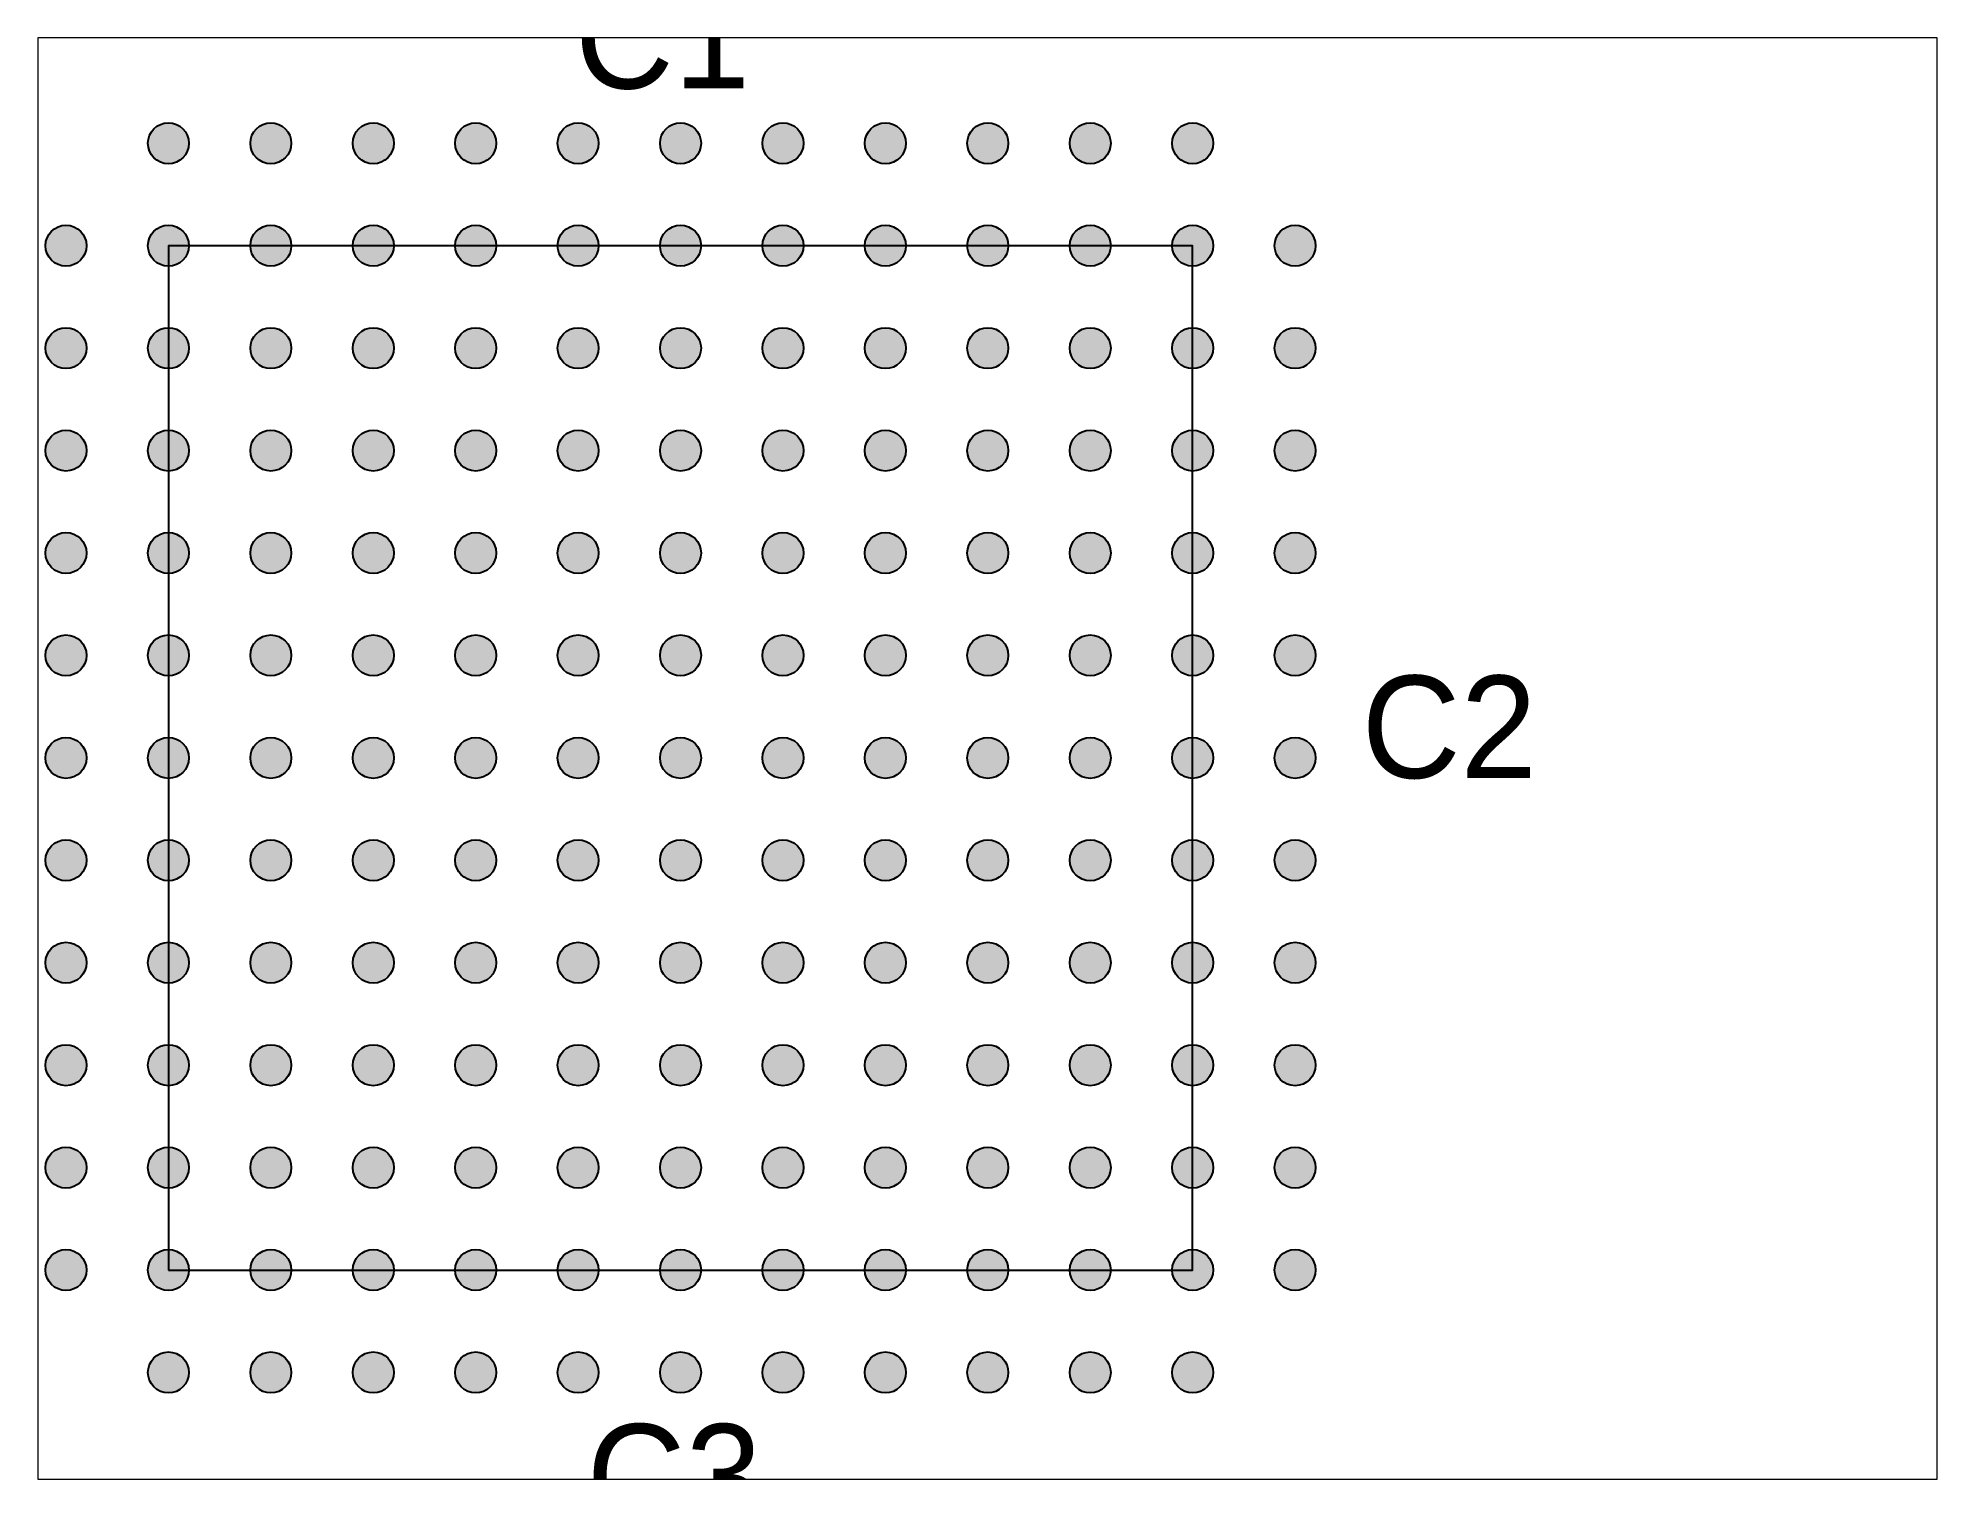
# Paper-space layout 'Layout1' of a CAD drawing. Header units: millimetres. Extents: x 26 to 231, y 20 to 176.
# The model-space entities are those that its viewports show. They can reach past a viewport. Long polylines and large blocks are cut down to what shows.
import ezdxf

# ---------------------------------------------------------------- set-up
doc = ezdxf.new("R2010")
doc.units = ezdxf.units.MM

msp = doc.modelspace()

# ---------------------------------------------------------------- hatches: boundary and pattern name
h = msp.add_hatch(color=1)
edge = h.paths.add_edge_path()
edge.add_arc((1, 12), 0.2, 0, 360)
edge = h.paths.add_edge_path()
edge.add_arc((2, 12), 0.2, 0, 360)
edge = h.paths.add_edge_path()
edge.add_arc((3, 12), 0.2, 0, 360)
edge = h.paths.add_edge_path()
edge.add_arc((4, 12), 0.2, 0, 360)
edge = h.paths.add_edge_path()
edge.add_arc((5, 12), 0.2, 0, 360)
edge = h.paths.add_edge_path()
edge.add_arc((6, 12), 0.2, 0, 360)
edge = h.paths.add_edge_path()
edge.add_arc((7, 12), 0.2, 0, 360)
edge = h.paths.add_edge_path()
edge.add_arc((8, 12), 0.2, 0, 360)
edge = h.paths.add_edge_path()
edge.add_arc((9, 12), 0.2, 0, 360)
edge = h.paths.add_edge_path()
edge.add_arc((10, 12), 0.2, 0, 360)
edge = h.paths.add_edge_path()
edge.add_arc((11, 12), 0.2, 0, 360)
h = msp.add_hatch(color=1)
edge = h.paths.add_edge_path()
edge.add_arc((0, 11), 0.2, 0, 360)
edge = h.paths.add_edge_path()
edge.add_arc((0, 10), 0.2, 0, 360)
edge = h.paths.add_edge_path()
edge.add_arc((0, 9), 0.2, 0, 360)
edge = h.paths.add_edge_path()
edge.add_arc((0, 8), 0.2, 0, 360)
edge = h.paths.add_edge_path()
edge.add_arc((0, 7), 0.2, 0, 360)
edge = h.paths.add_edge_path()
edge.add_arc((0, 6), 0.2, 0, 360)
edge = h.paths.add_edge_path()
edge.add_arc((0, 5), 0.2, 0, 360)
edge = h.paths.add_edge_path()
edge.add_arc((0, 4), 0.2, 0, 360)
edge = h.paths.add_edge_path()
edge.add_arc((0, 3), 0.2, 0, 360)
edge = h.paths.add_edge_path()
edge.add_arc((0, 2), 0.2, 0, 360)
edge = h.paths.add_edge_path()
edge.add_arc((0, 1), 0.2, 0, 360)
edge = h.paths.add_edge_path()
edge.add_arc((11, 0), 0.2, 0, 360)
edge = h.paths.add_edge_path()
edge.add_arc((10, 0), 0.2, 0, 360)
edge = h.paths.add_edge_path()
edge.add_arc((8, 0), 0.2, 0, 360)
edge = h.paths.add_edge_path()
edge.add_arc((9, 0), 0.2, 0, 360)
edge = h.paths.add_edge_path()
edge.add_arc((7, 0), 0.2, 0, 360)
edge = h.paths.add_edge_path()
edge.add_arc((6, 0), 0.2, 0, 360)
edge = h.paths.add_edge_path()
edge.add_arc((5, 0), 0.2, 0, 360)
edge = h.paths.add_edge_path()
edge.add_arc((4, 0), 0.2, 0, 360)
edge = h.paths.add_edge_path()
edge.add_arc((3, 0), 0.2, 0, 360)
edge = h.paths.add_edge_path()
edge.add_arc((2, 0), 0.2, 0, 360)
edge = h.paths.add_edge_path()
edge.add_arc((1, 0), 0.2, 0, 360)
edge = h.paths.add_edge_path(flags=0)
edge.add_arc((12, 11), 0.2, 0, 360)
edge = h.paths.add_edge_path(flags=17)
edge.add_arc((12, 11), 0.2, 0, 360)
edge = h.paths.add_edge_path(flags=17)
edge.add_arc((12, 11), 0.2, 0, 360)
edge = h.paths.add_edge_path(flags=0)
edge.add_arc((12, 10), 0.2, 0, 360)
edge = h.paths.add_edge_path(flags=17)
edge.add_arc((12, 10), 0.2, 0, 360)
edge = h.paths.add_edge_path(flags=17)
edge.add_arc((12, 10), 0.2, 0, 360)
edge = h.paths.add_edge_path(flags=0)
edge.add_arc((12, 9), 0.2, 0, 360)
edge = h.paths.add_edge_path(flags=17)
edge.add_arc((12, 9), 0.2, 0, 360)
edge = h.paths.add_edge_path(flags=17)
edge.add_arc((12, 9), 0.2, 0, 360)
edge = h.paths.add_edge_path(flags=0)
edge.add_arc((12, 8), 0.2, 0, 360)
edge = h.paths.add_edge_path(flags=17)
edge.add_arc((12, 8), 0.2, 0, 360)
edge = h.paths.add_edge_path(flags=17)
edge.add_arc((12, 8), 0.2, 0, 360)
edge = h.paths.add_edge_path(flags=0)
edge.add_arc((12, 7), 0.2, 0, 360)
edge = h.paths.add_edge_path(flags=17)
edge.add_arc((12, 7), 0.2, 0, 360)
edge = h.paths.add_edge_path(flags=17)
edge.add_arc((12, 7), 0.2, 0, 360)
edge = h.paths.add_edge_path(flags=0)
edge.add_arc((12, 6), 0.2, 0, 360)
edge = h.paths.add_edge_path(flags=17)
edge.add_arc((12, 6), 0.2, 0, 360)
edge = h.paths.add_edge_path(flags=17)
edge.add_arc((12, 6), 0.2, 0, 360)
edge = h.paths.add_edge_path()
edge.add_arc((12, 5), 0.2, 0, 360)
edge = h.paths.add_edge_path(flags=16)
edge.add_arc((12, 5), 0.2, 0, 360)
edge = h.paths.add_edge_path(flags=17)
edge.add_arc((12, 5), 0.2, 0, 360)
edge = h.paths.add_edge_path(flags=0)
edge.add_arc((12, 4), 0.2, 0, 360)
edge = h.paths.add_edge_path(flags=17)
edge.add_arc((12, 4), 0.2, 0, 360)
edge = h.paths.add_edge_path(flags=17)
edge.add_arc((12, 4), 0.2, 0, 360)
edge = h.paths.add_edge_path(flags=0)
edge.add_arc((12, 3), 0.2, 0, 360)
edge = h.paths.add_edge_path(flags=17)
edge.add_arc((12, 3), 0.2, 0, 360)
edge = h.paths.add_edge_path(flags=17)
edge.add_arc((12, 3), 0.2, 0, 360)
edge = h.paths.add_edge_path(flags=0)
edge.add_arc((12, 2), 0.2, 0, 360)
edge = h.paths.add_edge_path(flags=17)
edge.add_arc((12, 2), 0.2, 0, 360)
edge = h.paths.add_edge_path(flags=17)
edge.add_arc((12, 2), 0.2, 0, 360)
edge = h.paths.add_edge_path(flags=0)
edge.add_arc((12, 1), 0.2, 0, 360)
edge = h.paths.add_edge_path(flags=17)
edge.add_arc((12, 1), 0.2, 0, 360)
edge = h.paths.add_edge_path(flags=17)
edge.add_arc((12, 1), 0.2, 0, 360)
h = msp.add_hatch(color=256)
edge = h.paths.add_edge_path()
edge.add_arc((10, 10), 0.2, 0, 360)
edge = h.paths.add_edge_path()
edge.add_arc((8, 10), 0.2, 0, 360)
edge = h.paths.add_edge_path()
edge.add_arc((9, 10), 0.2, 0, 360)
edge = h.paths.add_edge_path()
edge.add_arc((7, 10), 0.2, 0, 360)
edge = h.paths.add_edge_path()
edge.add_arc((6, 10), 0.2, 0, 360)
edge = h.paths.add_edge_path()
edge.add_arc((5, 10), 0.2, 0, 360)
edge = h.paths.add_edge_path()
edge.add_arc((4, 10), 0.2, 0, 360)
edge = h.paths.add_edge_path()
edge.add_arc((3, 10), 0.2, 0, 360)
edge = h.paths.add_edge_path()
edge.add_arc((2, 10), 0.2, 0, 360)
edge = h.paths.add_edge_path()
edge.add_arc((10, 9), 0.2, 0, 360)
edge = h.paths.add_edge_path()
edge.add_arc((8, 9), 0.2, 0, 360)
edge = h.paths.add_edge_path()
edge.add_arc((9, 9), 0.2, 0, 360)
edge = h.paths.add_edge_path()
edge.add_arc((7, 9), 0.2, 0, 360)
edge = h.paths.add_edge_path()
edge.add_arc((6, 9), 0.2, 0, 360)
edge = h.paths.add_edge_path()
edge.add_arc((5, 9), 0.2, 0, 360)
edge = h.paths.add_edge_path()
edge.add_arc((4, 9), 0.2, 0, 360)
edge = h.paths.add_edge_path()
edge.add_arc((3, 9), 0.2, 0, 360)
edge = h.paths.add_edge_path()
edge.add_arc((2, 9), 0.2, 0, 360)
edge = h.paths.add_edge_path()
edge.add_arc((10, 8), 0.2, 0, 360)
edge = h.paths.add_edge_path()
edge.add_arc((8, 8), 0.2, 0, 360)
edge = h.paths.add_edge_path()
edge.add_arc((9, 8), 0.2, 0, 360)
edge = h.paths.add_edge_path()
edge.add_arc((7, 8), 0.2, 0, 360)
edge = h.paths.add_edge_path()
edge.add_arc((6, 8), 0.2, 0, 360)
edge = h.paths.add_edge_path()
edge.add_arc((5, 8), 0.2, 0, 360)
edge = h.paths.add_edge_path()
edge.add_arc((4, 8), 0.2, 0, 360)
edge = h.paths.add_edge_path()
edge.add_arc((3, 8), 0.2, 0, 360)
edge = h.paths.add_edge_path()
edge.add_arc((2, 8), 0.2, 0, 360)
edge = h.paths.add_edge_path()
edge.add_arc((10, 7), 0.2, 0, 360)
edge = h.paths.add_edge_path()
edge.add_arc((8, 7), 0.2, 0, 360)
edge = h.paths.add_edge_path()
edge.add_arc((9, 7), 0.2, 0, 360)
edge = h.paths.add_edge_path()
edge.add_arc((7, 7), 0.2, 0, 360)
edge = h.paths.add_edge_path()
edge.add_arc((6, 7), 0.2, 0, 360)
edge = h.paths.add_edge_path()
edge.add_arc((5, 7), 0.2, 0, 360)
edge = h.paths.add_edge_path()
edge.add_arc((4, 7), 0.2, 0, 360)
edge = h.paths.add_edge_path()
edge.add_arc((3, 7), 0.2, 0, 360)
edge = h.paths.add_edge_path()
edge.add_arc((2, 7), 0.2, 0, 360)
edge = h.paths.add_edge_path()
edge.add_arc((10, 6), 0.2, 0, 360)
edge = h.paths.add_edge_path()
edge.add_arc((8, 6), 0.2, 0, 360)
edge = h.paths.add_edge_path()
edge.add_arc((9, 6), 0.2, 0, 360)
edge = h.paths.add_edge_path()
edge.add_arc((7, 6), 0.2, 0, 360)
edge = h.paths.add_edge_path()
edge.add_arc((6, 6), 0.2, 0, 360)
edge = h.paths.add_edge_path()
edge.add_arc((5, 6), 0.2, 0, 360)
edge = h.paths.add_edge_path()
edge.add_arc((4, 6), 0.2, 0, 360)
edge = h.paths.add_edge_path()
edge.add_arc((3, 6), 0.2, 0, 360)
edge = h.paths.add_edge_path()
edge.add_arc((2, 6), 0.2, 0, 360)
edge = h.paths.add_edge_path()
edge.add_arc((10, 5), 0.2, 0, 360)
edge = h.paths.add_edge_path()
edge.add_arc((8, 5), 0.2, 0, 360)
edge = h.paths.add_edge_path()
edge.add_arc((9, 5), 0.2, 0, 360)
edge = h.paths.add_edge_path()
edge.add_arc((7, 5), 0.2, 0, 360)
edge = h.paths.add_edge_path()
edge.add_arc((6, 5), 0.2, 0, 360)
edge = h.paths.add_edge_path()
edge.add_arc((5, 5), 0.2, 0, 360)
edge = h.paths.add_edge_path()
edge.add_arc((4, 5), 0.2, 0, 360)
edge = h.paths.add_edge_path()
edge.add_arc((3, 5), 0.2, 0, 360)
edge = h.paths.add_edge_path()
edge.add_arc((2, 5), 0.2, 0, 360)
edge = h.paths.add_edge_path()
edge.add_arc((10, 4), 0.2, 0, 360)
edge = h.paths.add_edge_path()
edge.add_arc((8, 4), 0.2, 0, 360)
edge = h.paths.add_edge_path()
edge.add_arc((9, 4), 0.2, 0, 360)
edge = h.paths.add_edge_path()
edge.add_arc((7, 4), 0.2, 0, 360)
edge = h.paths.add_edge_path()
edge.add_arc((6, 4), 0.2, 0, 360)
edge = h.paths.add_edge_path()
edge.add_arc((5, 4), 0.2, 0, 360)
edge = h.paths.add_edge_path()
edge.add_arc((4, 4), 0.2, 0, 360)
edge = h.paths.add_edge_path()
edge.add_arc((3, 4), 0.2, 0, 360)
edge = h.paths.add_edge_path()
edge.add_arc((2, 4), 0.2, 0, 360)
edge = h.paths.add_edge_path()
edge.add_arc((10, 3), 0.2, 0, 360)
edge = h.paths.add_edge_path()
edge.add_arc((8, 3), 0.2, 0, 360)
edge = h.paths.add_edge_path()
edge.add_arc((9, 3), 0.2, 0, 360)
edge = h.paths.add_edge_path()
edge.add_arc((7, 3), 0.2, 0, 360)
edge = h.paths.add_edge_path()
edge.add_arc((6, 3), 0.2, 0, 360)
edge = h.paths.add_edge_path()
edge.add_arc((5, 3), 0.2, 0, 360)
edge = h.paths.add_edge_path()
edge.add_arc((4, 3), 0.2, 0, 360)
edge = h.paths.add_edge_path()
edge.add_arc((3, 3), 0.2, 0, 360)
edge = h.paths.add_edge_path()
edge.add_arc((2, 3), 0.2, 0, 360)
edge = h.paths.add_edge_path()
edge.add_arc((10, 2), 0.2, 0, 360)
edge = h.paths.add_edge_path()
edge.add_arc((8, 2), 0.2, 0, 360)
edge = h.paths.add_edge_path()
edge.add_arc((9, 2), 0.2, 0, 360)
edge = h.paths.add_edge_path()
edge.add_arc((7, 2), 0.2, 0, 360)
edge = h.paths.add_edge_path()
edge.add_arc((6, 2), 0.2, 0, 360)
edge = h.paths.add_edge_path()
edge.add_arc((5, 2), 0.2, 0, 360)
edge = h.paths.add_edge_path()
edge.add_arc((4, 2), 0.2, 0, 360)
edge = h.paths.add_edge_path()
edge.add_arc((3, 2), 0.2, 0, 360)
edge = h.paths.add_edge_path()
edge.add_arc((2, 2), 0.2, 0, 360)
edge = h.paths.add_edge_path()
edge.add_arc((11, 11), 0.2, 0, 360)
edge = h.paths.add_edge_path()
edge.add_arc((10, 11), 0.2, 0, 360)
edge = h.paths.add_edge_path()
edge.add_arc((8, 11), 0.2, 0, 360)
edge = h.paths.add_edge_path()
edge.add_arc((9, 11), 0.2, 0, 360)
edge = h.paths.add_edge_path()
edge.add_arc((7, 11), 0.2, 0, 360)
edge = h.paths.add_edge_path()
edge.add_arc((6, 11), 0.2, 0, 360)
edge = h.paths.add_edge_path()
edge.add_arc((5, 11), 0.2, 0, 360)
edge = h.paths.add_edge_path()
edge.add_arc((4, 11), 0.2, 0, 360)
edge = h.paths.add_edge_path()
edge.add_arc((3, 11), 0.2, 0, 360)
edge = h.paths.add_edge_path()
edge.add_arc((2, 11), 0.2, 0, 360)
edge = h.paths.add_edge_path()
edge.add_arc((1, 11), 0.2, 0, 360)
edge = h.paths.add_edge_path()
edge.add_arc((11, 10), 0.2, 0, 360)
edge = h.paths.add_edge_path()
edge.add_arc((11, 9), 0.2, 0, 360)
edge = h.paths.add_edge_path()
edge.add_arc((11, 8), 0.2, 0, 360)
edge = h.paths.add_edge_path()
edge.add_arc((11, 7), 0.2, 0, 360)
edge = h.paths.add_edge_path()
edge.add_arc((11, 6), 0.2, 0, 360)
edge = h.paths.add_edge_path()
edge.add_arc((11, 5), 0.2, 0, 360)
edge = h.paths.add_edge_path()
edge.add_arc((11, 4), 0.2, 0, 360)
edge = h.paths.add_edge_path()
edge.add_arc((11, 3), 0.2, 0, 360)
edge = h.paths.add_edge_path()
edge.add_arc((11, 2), 0.2, 0, 360)
edge = h.paths.add_edge_path()
edge.add_arc((11, 1), 0.2, 0, 360)
edge = h.paths.add_edge_path()
edge.add_arc((1, 10), 0.2, 0, 360)
edge = h.paths.add_edge_path()
edge.add_arc((1, 9), 0.2, 0, 360)
edge = h.paths.add_edge_path()
edge.add_arc((1, 8), 0.2, 0, 360)
edge = h.paths.add_edge_path()
edge.add_arc((1, 7), 0.2, 0, 360)
edge = h.paths.add_edge_path()
edge.add_arc((1, 6), 0.2, 0, 360)
edge = h.paths.add_edge_path()
edge.add_arc((1, 5), 0.2, 0, 360)
edge = h.paths.add_edge_path()
edge.add_arc((1, 4), 0.2, 0, 360)
edge = h.paths.add_edge_path()
edge.add_arc((1, 3), 0.2, 0, 360)
edge = h.paths.add_edge_path()
edge.add_arc((1, 2), 0.2, 0, 360)
edge = h.paths.add_edge_path()
edge.add_arc((1, 1), 0.2, 0, 360)
edge = h.paths.add_edge_path()
edge.add_arc((10, 1), 0.2, 0, 360)
edge = h.paths.add_edge_path()
edge.add_arc((8, 1), 0.2, 0, 360)
edge = h.paths.add_edge_path()
edge.add_arc((9, 1), 0.2, 0, 360)
edge = h.paths.add_edge_path()
edge.add_arc((7, 1), 0.2, 0, 360)
edge = h.paths.add_edge_path()
edge.add_arc((6, 1), 0.2, 0, 360)
edge = h.paths.add_edge_path()
edge.add_arc((5, 1), 0.2, 0, 360)
edge = h.paths.add_edge_path()
edge.add_arc((4, 1), 0.2, 0, 360)
edge = h.paths.add_edge_path()
edge.add_arc((3, 1), 0.2, 0, 360)
edge = h.paths.add_edge_path()
edge.add_arc((2, 1), 0.2, 0, 360)

# ---------------------------------------------------------------- linework, layer by layer
msp.add_lwpolyline([(1, 1), (11, 1), (11, 11), (1, 11)], close=True)
at = {"color": 1}
for centre in [(1, 12), (2, 12), (3, 12), (4, 12), (5, 12), (6, 12), (6, 12), (7, 12), (7, 12), (8, 12), (8, 12), (9, 12), (9, 12), (10, 12), (10, 12), (11, 12), (11, 12), (0, 11), (12, 11), (12, 11), (12, 11), (0, 10), (12, 10), (12, 10), (12, 10), (0, 9), (12, 9), (12, 9), (12, 9), (0, 8), (12, 8), (12, 8), (12, 8), (0, 7), (12, 7), (12, 7), (12, 7), (0, 6), (12, 6), (12, 6), (12, 6), (0, 5), (12, 5), (12, 5), (12, 5), (0, 4), (12, 4), (12, 4), (12, 4), (0, 3), (12, 3), (12, 3), (12, 3), (0, 2), (12, 2), (12, 2), (12, 2), (0, 1), (12, 1), (12, 1), (12, 1), (1, 0), (2, 0), (3, 0), (4, 0), (5, 0), (6, 0), (7, 0), (8, 0), (9, 0), (10, 0), (11, 0)]:
    msp.add_circle(centre, 0.2, dxfattribs=at)
for centre in [(1, 11), (2, 11), (3, 11), (4, 11), (5, 11), (6, 11), (7, 11), (8, 11), (9, 11), (10, 11), (11, 11), (1, 10), (2, 10), (3, 10), (4, 10), (5, 10), (6, 10), (7, 10), (8, 10), (9, 10), (10, 10), (11, 10), (1, 9), (2, 9), (3, 9), (4, 9), (5, 9), (6, 9), (7, 9), (8, 9), (9, 9), (10, 9), (11, 9), (1, 8), (2, 8), (3, 8), (4, 8), (5, 8), (6, 8), (7, 8), (8, 8), (9, 8), (10, 8), (11, 8), (1, 7), (2, 7), (3, 7), (4, 7), (5, 7), (6, 7), (7, 7), (8, 7), (9, 7), (10, 7), (11, 7), (1, 6), (2, 6), (3, 6), (4, 6), (5, 6), (6, 6), (7, 6), (8, 6), (9, 6), (10, 6), (11, 6), (1, 5), (2, 5), (3, 5), (4, 5), (5, 5), (6, 5), (7, 5), (8, 5), (9, 5), (10, 5), (11, 5), (1, 4), (2, 4), (3, 4), (4, 4), (5, 4), (6, 4), (7, 4), (8, 4), (9, 4), (10, 4), (11, 4), (1, 3), (2, 3), (3, 3), (4, 3), (5, 3), (6, 3), (7, 3), (8, 3), (9, 3), (10, 3), (11, 3), (1, 2), (2, 2), (3, 2), (4, 2), (5, 2), (6, 2), (7, 2), (8, 2), (9, 2), (10, 2), (11, 2), (1, 1), (2, 1), (3, 1), (4, 1), (5, 1), (6, 1), (7, 1), (8, 1), (9, 1), (10, 1), (11, 1)]:
    msp.add_circle(centre, 0.2)

# ---------------------------------------------------------------- texts
at = {"char_height": 1, "width": 1.77613, "attachment_point": 1}
for s, insert in [('C1', (4.968, 13.535)), ('C2', (12.65, 6.803)), ('C3', (5.084, -0.504))]:
    msp.add_mtext(s, dxfattribs=dict(at, insert=insert))

psp = doc.layouts.get("Layout1")

# ---------------------------------------------------------------- viewports
at = {"layer": '0'}
psp.add_viewport(center=(128.5, 97.5), size=(205.6, 156), view_center_point=(8.997, 5.994), view_height=14.06813, dxfattribs=at)

doc.saveas('drawing.dxf')
